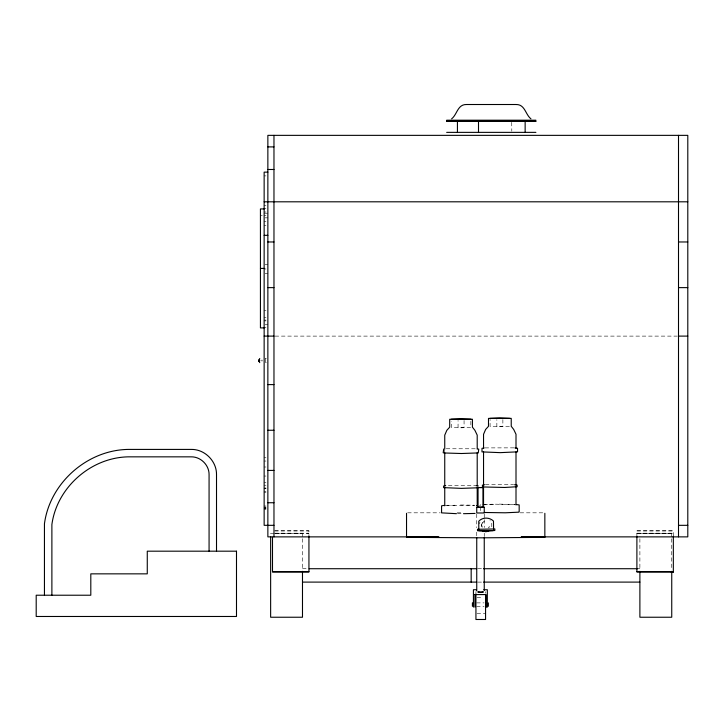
<?xml version="1.0" encoding="UTF-8"?>
<svg xmlns="http://www.w3.org/2000/svg" width="724" height="724" viewBox="0 0 724 724"><rect width="100%" height="100%" fill="white"/><g stroke="black" fill="none" stroke-linecap="round" stroke-linejoin="round"><path stroke-width="0.54" stroke-dasharray="3.62 2.71" d="M261.047 360.009L261.047 361.077M262.124 361.077L262.124 360M482.112 523.361L481.514 525.47L482.094 527.443M479.36 523.751L479.958 522.185M488.962 527.28L489.334 526.312M481.994 523.479L482.727 522.52M488.474 527.995L489.08 527.163M481.623 524.447L482.211 527.325M484.365 521.57L483.415 521.995M491.795 526.81L491.759 523.443L490.021 520.61M482.609 522.638L483.532 521.868M480.374 504.972L480.899 504.755M509.388 426.617L490.076 426.526L490.076 419.422M445.179 505.66L456.346 505.144M483.985 504.791L495.144 504.275M446.256 448.762L476.121 448.78M485.053 447.894L513.94 447.857M485.388 484.709L513.624 484.673M482.709 504.547L494.248 504.139L515.334 504.746M448.364 485.469L474.817 485.542M446.88 505.243L474.808 505.452M264.142 175.887L266.007 175.887M264.142 205.308L266.007 205.308M264.142 208.593L266.007 208.593M264.142 211.996L266.007 211.996M264.142 213.209L267.862 213.209M264.142 215.281L266.007 215.281M260.432 215.616L262.287 215.616M265.075 217.852L267.862 217.852M264.142 221.589L266.007 221.589M264.142 225.318L266.007 225.318M265.075 264.323L267.862 264.323M264.142 268.975L266.007 268.975M265.075 273.618L267.862 273.618M264.142 310.315L266.007 310.315M264.142 317.601L266.007 317.601M264.142 320.099L266.007 320.099M264.142 320.886L266.007 320.886M265.075 324.741L267.862 324.741M264.142 327.565L266.007 327.565M275.093 336.108L677.374 336.108M265.446 358.561L266.341 358.561M265.446 362.525L266.341 362.525M264.142 457.749L266.007 457.749M264.142 461.043L266.007 461.043M264.142 467.007L266.007 467.007M264.142 476.048L266.007 476.048M264.142 482.446L266.007 482.446M264.142 485.234L266.007 485.234M264.142 488.012L266.007 488.012M264.142 488.302L266.007 488.302M264.142 488.628L266.007 488.628M264.142 491.306L266.007 491.306M264.142 492.248L266.007 492.248M264.142 506.022L266.007 506.022M264.142 507.099L266.007 507.135M264.142 507.714L266.007 507.714M264.142 508.438L266.007 508.402M264.142 508.619L266.007 508.619M264.142 509.669L266.007 509.669M407.657 512.818L440.273 512.818M457.134 512.818L462.763 512.818M520.113 512.818L543.724 512.818M274.704 530.801L308.94 530.801L308.94 536.14M274.704 530.954L308.94 530.954M636.894 530.954L673.338 530.954M274.704 533.19L308.94 533.19M636.894 533.19L673.338 533.19M274.704 533.344L308.94 533.344M636.894 533.344L673.338 533.344M302.487 568.72L308.116 568.72M477.912 568.72L482.419 568.72M637.645 568.72L639.889 568.72M477.912 582.105L482.419 582.105M477.007 597.508L482.989 597.508M476.618 602.884L484.084 602.884M476.618 606.296L484.084 606.296M477.007 613.644L485.569 613.644M499.243 504.103L515.244 504.456M460.446 504.972L474.32 505.207M457.468 513.678L461.505 513.696M479.578 505.578L480.374 505.795M673.338 536.14L673.338 530.801L636.894 530.801L636.894 536.14M671.745 536.774L671.745 533.588L639.889 533.588L639.889 536.774M671.745 538.701L671.745 570.313M639.889 538.701L639.889 570.313M511.732 122.329L511.796 131.252M502.872 419.621L502.872 426.508L496.854 426.517L496.854 419.63M485.569 591.662L485.569 593.2M484.247 514.094L484.247 518.592M484.247 519.714L484.247 527.57M484.247 533.19L484.247 536.556M480.374 506.981L480.374 511.823M476.745 514.103L476.745 527.66M476.745 532.176L476.745 536.692M475.93 591.662L475.93 593.2M470.853 421.287L470.853 427.368L461.333 427.812L451.278 427.395L451.278 421.305M464.066 420.49L464.066 427.377L458.057 427.386L458.057 420.499M444.744 450.093L444.744 451.867M302.487 536.774L302.487 533.588L270.64 533.588L270.64 536.774M302.487 538.701L302.487 570.313M265.427 358.461L265.427 362.624"/><path stroke-width="1.09" d="M259.726 358.461L258.911 360.543L259.726 362.624M259.02 359.502L259.02 361.584L258.939 361.077M493.587 530.439L492.972 530.574M482.483 530.936L485.714 531.724L487.406 531.416M451.622 118.845C457.197 114.609 457.487 104.274 466.537 104.509L516.031 104.509C525.09 104.274 525.371 114.609 530.954 118.845M487.37 531.461L488.899 530.783M470.853 419.259L451.278 419.277M509.651 418.391L490.076 418.409M443.685 449.007L443.206 452.762L443.939 452.962L461.459 453.514L478.265 452.916L478.745 449.17L478.012 448.961M483.985 504.791L483.541 504.972L483.541 486.763M484.148 447.948L482.003 448.337L482.003 451.894L500.257 452.645L517.542 451.848L517.542 448.301L514.918 447.912M445.703 485.632L443.613 486.012L443.613 487.632L461.45 488.374L477.867 487.795M484.501 484.763L482.41 485.143L482.41 486.763M443.912 505.415L441.577 505.841L441.577 512.873L456.464 513.678M492.972 530.656L486.953 530.801M475.062 513.434L463.505 513.687M488.836 530.764L494.818 530.493L494.872 528.972L477.496 529.262L477.523 530.71L485.017 530.828M480.139 507.234L478.048 507.225L478.048 487.551L482.953 487.551L482.953 507.225L481.976 507.234M482.944 487.551L478.048 487.551M482.483 507.216L484.247 507.225L484.247 512.972L476.745 512.981L476.745 507.225L478.057 507.225M484.238 507.225L481.406 507.234M484.818 530.873L487.089 530.846M446.672 120.211L535.905 120.211M446.608 121.143L535.968 121.143M446.672 121.216L535.905 121.216M446.672 132.365L535.905 132.365M267.862 146.9L273.971 146.9M267.862 169.488L273.971 169.488M267.862 172.14L264.142 172.14L264.142 525.325L273.971 525.325M264.142 201.806L687.8 201.806M264.142 208.928L260.432 208.928L260.432 327.9L264.142 327.9M264.142 235.336L267.862 235.336M267.862 241.97L273.971 241.97M678.506 241.97L687.8 241.97M260.432 268.414L264.142 268.414M267.862 287.627L273.971 287.627M678.506 287.627L687.8 287.627M264.142 336.108L273.971 336.108M678.506 336.108L687.8 336.108M267.862 384.598L273.971 384.598M267.862 430.255L273.971 430.255M267.862 470.41L273.971 470.41M267.862 502.737L273.971 502.737M479.949 507.234L480.935 507.234M480.781 507.234L481.894 507.234M678.506 525.325L687.8 525.325M438.943 536.873L267.862 536.873L267.862 135.352L687.8 135.352L687.8 536.873L521.434 536.873M406.535 536.882L438.02 536.882M521.235 536.882L544.846 536.882M309.238 568.72L476.79 568.72M483.541 568.72L637.645 568.72M272.496 571.743L308.94 571.743M636.894 571.743L673.338 571.743M673.338 571.906L636.894 571.906L636.894 536.294M671.13 572.06L673.338 572.06L673.338 536.294M302.487 582.105L476.79 582.105M483.541 582.105L639.889 582.105M476.473 589.725L473.424 589.725L473.424 607.101M483.741 589.725L487.324 589.725L487.324 607.101L486.094 607.101L486.094 594.576L474.908 594.576M473.424 602.884L472.41 602.884L472.41 606.296M479.523 507.234L476.745 507.225M483.161 530.837L478.817 530.692M484.302 512.483L505.307 512.791L518.646 512.185L519.171 511.959L519.171 504.927L516.312 504.51M514.574 484.727L517.135 485.107L517.135 486.727L504.728 487.469L483.125 486.962M475.777 485.596L478.338 485.976M476.537 505.624L477.206 505.805L477.206 487.596M493.569 529.117L493.469 521.045C489.397 517.135 482.664 517.036 478.754 521.235L478.799 529.371M678.506 135.352L678.506 536.873M671.745 571.336L671.745 617.237L639.889 617.237L639.889 571.336M544.846 513.298L544.846 537.362L481.903 537.814L406.535 537.362L406.535 513.298M525.144 121.216L525.144 132.365M516.004 448.301L516.004 434.264L513.696 429.441L511.234 426.282L511.234 418.382L499.551 417.902L488.492 418.409L488.492 426.309L485.623 429.468L483.541 434.3L483.541 448.337M516.004 451.848L516.004 485.107M516.004 486.727L516.004 504.936M488.347 602.884L488.347 606.296M485.569 595.273L485.569 619.491L475.93 619.491L475.93 593.852M484.247 537.679L484.247 590.449M483.541 451.894L483.541 485.143M478.501 121.216L478.501 132.365M477.206 449.17L477.206 435.133L474.899 430.309L472.428 427.151L472.428 419.25L460.754 418.771L449.695 419.277L449.695 427.178L446.826 430.337L444.744 435.169L444.744 449.206M477.206 452.717L477.206 485.976M476.745 537.814L476.745 590.884M474.908 594.431L474.908 607.101M471.17 568.72L471.17 582.105M457.432 121.216L457.432 132.365M444.744 452.762L444.744 486.012M444.744 487.632L444.744 505.841M308.94 536.294L308.94 571.906L272.496 571.906L272.496 537.289M302.487 571.336L302.487 617.237L270.64 617.237L270.64 536.774M273.971 135.352L273.971 536.873M216.512 551.181L216.512 474.609C216.738 461.161 204.765 449.179 191.317 449.414L130.546 449.414C88.618 448.771 49.938 482.229 44.445 523.787L44.445 595.219M209.073 551.181L209.073 474.844C209.336 465.206 200.72 456.591 191.073 456.844L130.763 456.844C92.473 456.192 57.006 486.6 51.884 524.556L51.884 595.219M483.243 591.951L480.935 592.558L477.768 591.951L483.243 591.951M236.495 551.181L147.271 551.181L147.271 573.851L90.808 573.851L90.808 595.219L36.2 595.219L36.2 616.477L236.495 616.477L236.495 551.181"/></g></svg>
